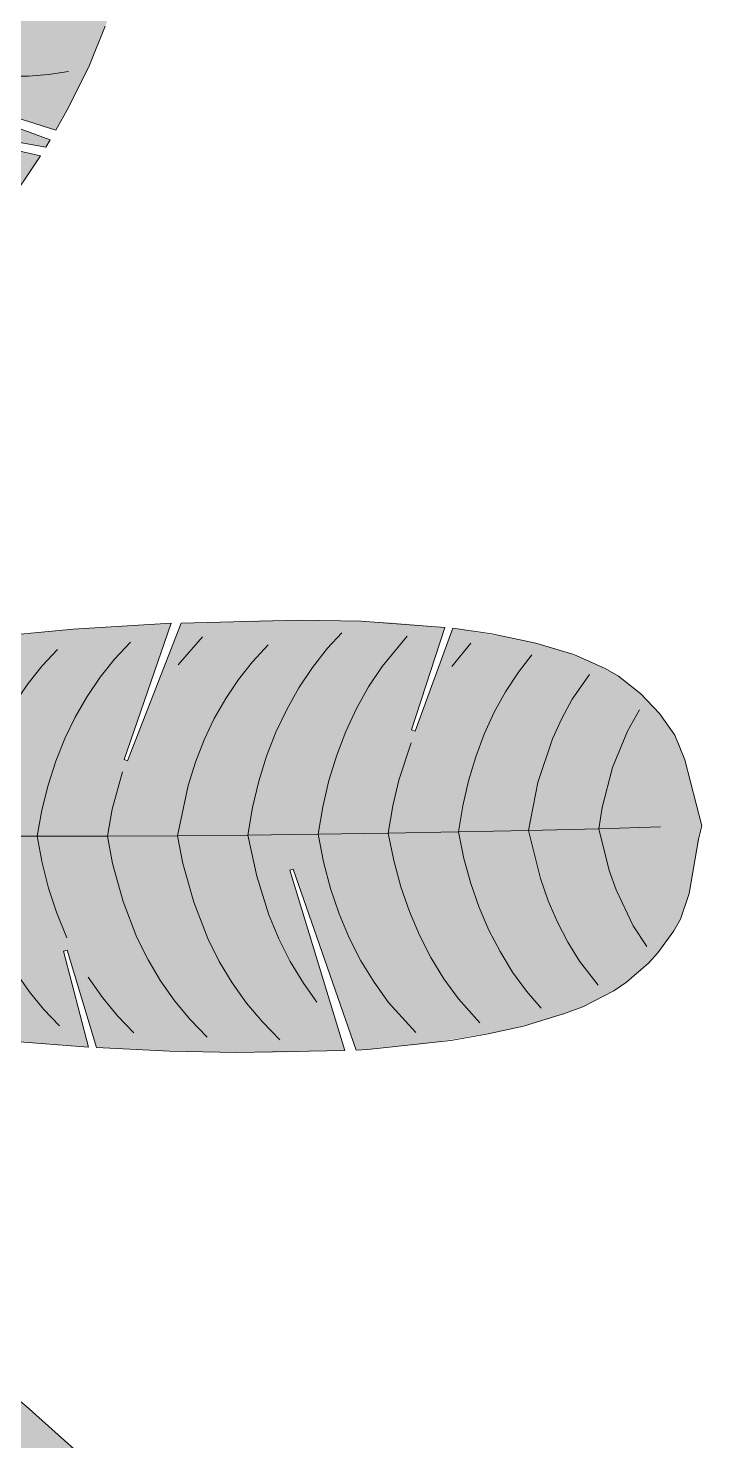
# Model space of a CAD drawing. Header units: metres. Extents: x 0 to 8.79, y -6.64 to 2.65.
# Drawn here: x 6.806 to 7.102, y -1.319 to -0.698 of the extents above; entities that cross this region are included whole.
import ezdxf

# ---------------------------------------------------------------- set-up
doc = ezdxf.new("R2010")
doc.units = ezdxf.units.M
doc.layers.add('VEG-HOJAS', color=117, linetype='Continuous', lineweight=18, true_color=0x2e5e38)
doc.layers.add('VEG-NERVIOS', color=115, linetype='Continuous', lineweight=9, true_color=0x528c5c)
doc.layers.add('VEG-RELLENO', color=253, linetype='Continuous', true_color=0x96c896)

# ---------------------------------------------------------------- blocks, each defined once
blk = doc.blocks.new('VEG_Strelitzia_PLANTA')
at = {"layer": 'VEG-RELLENO', "true_color": 0x4a8151}
h = blk.add_hatch(color=105, dxfattribs=at)
h.dxf.hatch_style = 1
h.paths.add_polyline_path([(0.3715, 0.4422), (0.3868, 0.4268), (0.3939, 0.4187), (0.3968, 0.4143), (0.4009, 0.4045), (0.4035, 0.394), (0.4046, 0.3825), (0.4035, 0.3696), (0.4013, 0.3592), (0.344, 0.3661), (0.3438, 0.3645), (0.4001, 0.355), (0.3974, 0.3468), (0.3905, 0.3297), (0.3814, 0.3114), (0.3757, 0.3011), (0.3049, 0.3235), (0.3043, 0.322), (0.3732, 0.2968), (0.3713, 0.2936), (0.3128, 0.3041), (0.3124, 0.3025), (0.3689, 0.2898), (0.357, 0.2718), (0.3326, 0.2392), (0.3026, 0.2035), (0.2718, 0.1707), (0.2586, 0.158), (0.2457, 0.1466), (0.2375, 0.1402), (0.222, 0.1298), (0.2145, 0.1256), (0.2003, 0.119), (0.1869, 0.1143), (0.1741, 0.1112), (0.1618, 0.1104), (0.1535, 0.1108), (0.1621, 0.1208), (0.1743, 0.1363), (0.1862, 0.1534), (0.1934, 0.1651), (0.1991, 0.1761), (0.2034, 0.1866), (0.2077, 0.2017), (0.2089, 0.2111), (0.2087, 0.2199), (0.208, 0.2239), (0.2057, 0.2316), (0.2021, 0.2388), (0.1949, 0.2492), (0.1884, 0.2557), (0.1699, 0.2712), (0.1529, 0.2794), (0.1619, 0.2925), (0.2052, 0.3529), (0.2205, 0.3728), (0.2349, 0.3904), (0.2486, 0.4057), (0.2621, 0.4194), (0.275, 0.431), (0.2873, 0.4403), (0.2884, 0.441), (0.3115, 0.4068), (0.3128, 0.4076), (0.2914, 0.4429), (0.3043, 0.4494), (0.3151, 0.4525), (0.3256, 0.454), (0.336, 0.454), (0.3412, 0.4531), (0.3513, 0.4499)])
at = {"layer": 'VEG-RELLENO', "true_color": 0x4b8352}
h = blk.add_hatch(color=105, dxfattribs=at)
h.dxf.hatch_style = 1
h.paths.add_polyline_path([(0.6595, -0.0046), (0.6551, -0.0285), (0.6523, -0.0402), (0.6501, -0.0457), (0.6473, -0.0508), (0.6402, -0.0604), (0.6361, -0.0649), (0.6265, -0.0733), (0.6208, -0.0771), (0.6072, -0.0841), (0.5992, -0.0871), (0.5905, -0.09), (0.571, -0.0949), (0.5376, -0.1005), (0.5076, -0.1032), (0.48, -0.0236), (0.4785, -0.0241), (0.5026, -0.1034), (0.47, -0.1043), (0.4402, -0.1041), (0.3935, -0.1021), (0.3806, -0.0592), (0.3791, -0.0597), (0.39, -0.1019), (0.3559, -0.0992), (0.3298, -0.096), (0.3178, -0.0939), (0.2966, -0.0889), (0.2784, -0.0827), (0.2629, -0.0754), (0.2494, -0.0676), (0.2376, -0.0592), (0.2325, -0.0544), (0.228, -0.0494), (0.2203, -0.0393), (0.2102, -0.0232), (0.2085, -0.0181), (0.2078, -0.008), (0.2088, 0.002), (0.2107, 0.0069), (0.2212, 0.0225), (0.2291, 0.0322), (0.2338, 0.037), (0.2446, 0.0457), (0.2572, 0.0534), (0.2717, 0.0605), (0.2883, 0.0669), (0.3076, 0.0723), (0.3185, 0.0745), (0.3429, 0.078), (0.3833, 0.0818), (0.4263, 0.0844), (0.4057, 0.0246), (0.4072, 0.024), (0.4307, 0.0845), (0.4679, 0.0857), (0.4964, 0.0857), (0.5224, 0.0848), (0.5466, 0.0826), (0.532, 0.0375), (0.5335, 0.037), (0.5501, 0.0822), (0.5772, 0.0778), (0.5953, 0.0733), (0.6106, 0.0677), (0.6229, 0.0611), (0.6328, 0.0534), (0.6409, 0.0448), (0.6477, 0.0353), (0.6502, 0.03), (0.6537, 0.0187)])
at = {"layer": 'VEG-RELLENO', "true_color": 0x4d8554}
h = blk.add_hatch(color=105, dxfattribs=at)
h.dxf.hatch_style = 1
h.paths.add_polyline_path([(0.4535, -0.4502), (0.4317, -0.4673), (0.4224, -0.4727), (0.4173, -0.4745), (0.4068, -0.4768), (0.3957, -0.4776), (0.3837, -0.4766), (0.3704, -0.4731), (0.3556, -0.4671), (0.3478, -0.4631), (0.3313, -0.4536), (0.3082, -0.4379), (0.3253, -0.3814), (0.3238, -0.3809), (0.3047, -0.4354), (0.2866, -0.4208), (0.2669, -0.4035), (0.2467, -0.3843), (0.2783, -0.3142), (0.2769, -0.3135), (0.243, -0.3807), (0.2207, -0.3578), (0.2036, -0.3392), (0.1876, -0.3206), (0.1739, -0.3027), (0.1682, -0.2943), (0.1591, -0.2784), (0.1526, -0.2635), (0.148, -0.2491), (0.1539, -0.2461), (0.1743, -0.2282), (0.1814, -0.2209), (0.187, -0.2132), (0.1933, -0.2012), (0.1959, -0.1928), (0.197, -0.1838), (0.1965, -0.1739), (0.1491, -0.1914), (0.1495, -0.1901), (0.1961, -0.1715), (0.1949, -0.1657), (0.2024, -0.1654), (0.2146, -0.1666), (0.2274, -0.1695), (0.241, -0.1738), (0.2555, -0.1799), (0.2711, -0.1883), (0.2794, -0.1935), (0.2971, -0.2061), (0.3346, -0.2359), (0.3821, -0.2766), (0.4006, -0.2937), (0.4168, -0.3098), (0.4308, -0.325), (0.4456, -0.3433), (0.4157, -0.3646), (0.4166, -0.3659), (0.4476, -0.3459), (0.4575, -0.3606), (0.4642, -0.3733), (0.4665, -0.3793), (0.4683, -0.385), (0.4703, -0.396), (0.4705, -0.4065), (0.4694, -0.4168), (0.4658, -0.4266)])
at = {"layer": 'VEG-HOJAS'}
for points in [[(0.3974, 0.3468), (0.3905, 0.3297), (0.3814, 0.3114), (0.3757, 0.3011), (0.3049, 0.3235)], [(0.3043, 0.322), (0.3732, 0.2968), (0.3713, 0.2936), (0.3128, 0.3041)], [(0.3124, 0.3025), (0.3689, 0.2898), (0.3532, 0.2664)], [(0.3429, 0.078), (0.3833, 0.0818), (0.4263, 0.0844), (0.4057, 0.0246), (0.4072, 0.024), (0.4307, 0.0845), (0.4824, 0.0858), (0.5099, 0.0854), (0.5466, 0.0826), (0.532, 0.0375), (0.5335, 0.037), (0.5501, 0.0822), (0.5673, 0.0797), (0.5866, 0.0757), (0.6033, 0.0707), (0.617, 0.0645), (0.6229, 0.0611), (0.6328, 0.0534), (0.6409, 0.0448), (0.6477, 0.0353), (0.6521, 0.0244), (0.6595, -0.0046), (0.6581, -0.0105), (0.6539, -0.0344), (0.6501, -0.0457), (0.6473, -0.0508), (0.6402, -0.0604), (0.6361, -0.0649), (0.6265, -0.0733), (0.6208, -0.0771), (0.6072, -0.0841), (0.5992, -0.0871), (0.5811, -0.0926), (0.5657, -0.096), (0.5492, -0.0989), (0.5128, -0.1029), (0.5076, -0.1032), (0.48, -0.0236), (0.4785, -0.0241), (0.5026, -0.1034), (0.455, -0.1043), (0.4256, -0.1037), (0.3935, -0.1021), (0.3806, -0.0592), (0.3791, -0.0597), (0.39, -0.1019), (0.3559, -0.0992)], [(0.1949, -0.1657), (0.2024, -0.1654), (0.2146, -0.1666), (0.2341, -0.1714), (0.2482, -0.1766), (0.2555, -0.1799), (0.2711, -0.1883), (0.2794, -0.1935), (0.2971, -0.2061), (0.3158, -0.2206), (0.3627, -0.2596), (0.4006, -0.2937)]]:
    blk.add_lwpolyline(points, dxfattribs=at)
at = {"layer": 'VEG-NERVIOS'}
for points in [[(0.3013, 0.3399), (0.3193, 0.332), (0.3282, 0.3292), (0.346, 0.3256), (0.3548, 0.3248), (0.3637, 0.3248), (0.3725, 0.3255), (0.3812, 0.3269)], [(0.3674, -0.0092), (0.3695, 0.0023), (0.3723, 0.0133), (0.3756, 0.0238), (0.3796, 0.0337), (0.3842, 0.0432), (0.3894, 0.0522), (0.3952, 0.0607), (0.4015, 0.0686), (0.4085, 0.0761)], [(0.4291, -0.009), (0.4338, 0.0131), (0.437, 0.0234), (0.4408, 0.0332), (0.4453, 0.0425), (0.4503, 0.0513), (0.4559, 0.0597), (0.4621, 0.0675), (0.4689, 0.0749)], [(0.4294, 0.0662), (0.4401, 0.0784)], [(0.46, -0.0087), (0.4621, 0.0034), (0.4649, 0.015), (0.4683, 0.026), (0.4724, 0.0365), (0.4771, 0.0465), (0.4824, 0.056), (0.4884, 0.065), (0.4951, 0.0734), (0.5013, 0.0802)], [(0.4909, -0.0083), (0.493, 0.0038), (0.4957, 0.0153), (0.4991, 0.0264), (0.5031, 0.0369), (0.5078, 0.0469), (0.5131, 0.0564), (0.519, 0.0654), (0.5301, 0.0787)], [(0.5497, 0.0654), (0.558, 0.0757)], [(0.3365, -0.0092), (0.3413, 0.0125), (0.3446, 0.0225), (0.3484, 0.0321), (0.3529, 0.0413), (0.3579, 0.0499), (0.3635, 0.058), (0.3697, 0.0657), (0.3764, 0.0729)], [(0.5526, -0.0073), (0.5545, 0.0042), (0.557, 0.0152), (0.5602, 0.0257), (0.5639, 0.0357), (0.5683, 0.0453), (0.5733, 0.0543), (0.5789, 0.0629), (0.5848, 0.0705)], [(0.5834, -0.0066), (0.5875, 0.0144), (0.5939, 0.0336), (0.598, 0.0425), (0.6026, 0.051), (0.6101, 0.0619)], [(0.6143, -0.0059), (0.6158, 0.0035), (0.6203, 0.021), (0.6268, 0.037), (0.6322, 0.0464)], [(0.5217, -0.0079), (0.5237, 0.0041), (0.5264, 0.0155), (0.5318, 0.0319)], [(0.3983, -0.0091), (0.4004, 0.0027), (0.4049, 0.0191)], [(0.5834, -0.0066), (0.6143, -0.0059)], [(0.6143, -0.0059), (0.6414, -0.0051)], [(0.6143, -0.0059), (0.6188, -0.0243), (0.6219, -0.0328), (0.6294, -0.0486), (0.6353, -0.0577)], [(0.3365, -0.0092), (0.3386, -0.0204), (0.3429, -0.0363), (0.3485, -0.0511), (0.353, -0.0604), (0.3582, -0.0692), (0.3639, -0.0774), (0.3703, -0.0852), (0.3773, -0.0925)], [(0.3365, -0.0092), (0.3674, -0.0092)], [(0.3674, -0.0092), (0.3983, -0.0091)], [(0.3674, -0.0092), (0.3696, -0.0209), (0.3724, -0.032), (0.3759, -0.0426), (0.3805, -0.0538)], [(0.3983, -0.0091), (0.4291, -0.009)], [(0.3983, -0.0091), (0.4005, -0.0211), (0.4053, -0.0379), (0.4113, -0.0537), (0.4162, -0.0635), (0.4217, -0.0728), (0.4279, -0.0816), (0.4347, -0.0898), (0.4422, -0.0975)], [(0.4291, -0.009), (0.46, -0.0087)], [(0.4291, -0.009), (0.4315, -0.0211), (0.4363, -0.0382), (0.4425, -0.0542), (0.4475, -0.0642), (0.4532, -0.0736), (0.4595, -0.0825), (0.4665, -0.0908), (0.4741, -0.0986)], [(0.46, -0.0087), (0.4909, -0.0083)], [(0.46, -0.0087), (0.464, -0.0268), (0.4692, -0.0437), (0.4736, -0.0543), (0.4787, -0.0643), (0.4845, -0.0738), (0.4904, -0.0821)], [(0.4909, -0.0083), (0.5217, -0.0079)], [(0.4909, -0.0083), (0.4933, -0.0205), (0.4964, -0.0322), (0.5002, -0.0433), (0.5046, -0.0539), (0.5097, -0.0639), (0.5155, -0.0733), (0.5219, -0.0822), (0.5338, -0.0955)], [(0.5217, -0.0079), (0.5526, -0.0073)], [(0.5217, -0.0079), (0.5242, -0.0199), (0.5273, -0.0314), (0.5311, -0.0423), (0.5355, -0.0527), (0.5405, -0.0625), (0.5462, -0.0718), (0.5526, -0.0806), (0.562, -0.0912)], [(0.5526, -0.0073), (0.5834, -0.0066)], [(0.5526, -0.0073), (0.555, -0.0189), (0.558, -0.0299), (0.5617, -0.0405), (0.566, -0.0505), (0.5709, -0.0599), (0.5764, -0.0689), (0.5825, -0.0773), (0.5889, -0.0848)], [(0.5834, -0.0066), (0.5886, -0.0278), (0.592, -0.0376), (0.5961, -0.0469), (0.6007, -0.0558), (0.6058, -0.0641), (0.614, -0.0747)], [(0.3899, -0.0711), (0.3961, -0.08), (0.4027, -0.0881), (0.41, -0.0956)]]:
    blk.add_lwpolyline(points, dxfattribs=at)

msp = doc.modelspace()

# ---------------------------------------------------------------- block references
msp.add_blockref('VEG_Strelitzia_PLANTA', (6.44264, -1.04421))

doc.saveas('drawing.dxf')
